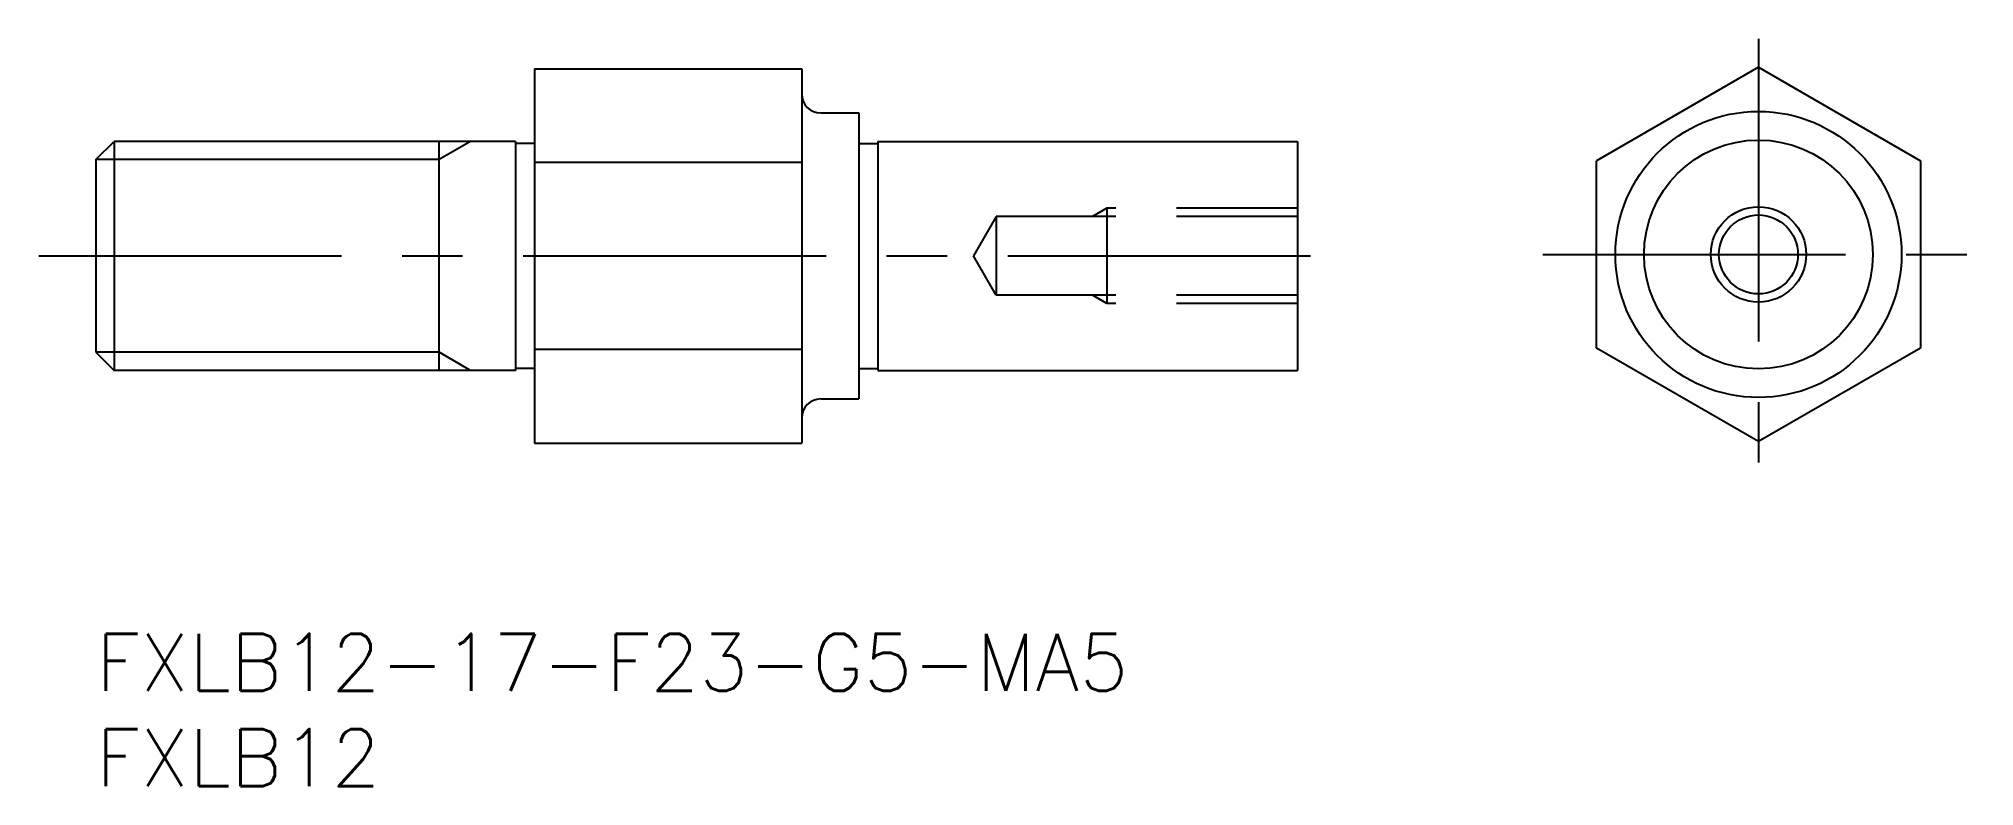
# Model space of a CAD drawing. Extents: x -3 to 98, y -8 to 31.
import ezdxf

# ---------------------------------------------------------------- set-up
doc = ezdxf.new("R2010")
doc.units = 0
doc.header["$LTSCALE"] = 0.5
doc.linetypes.add('CENTER', pattern=[50.8, 31.75, -6.35, 6.35, -6.35])
doc.linetypes.add('DASHED', pattern=[19.05, 12.7, -6.35])
for name, color, linetype in [('MSM_CENTER', 1, 'CENTER'), ('MSM_CONTINUOUS', 7, 'CONTINUOUS'), ('MSM_DASHED', 4, 'DASHED'), ('MSM_NARROW', 5, 'CONTINUOUS'), ('MSM_PART_NUMBER', 7, 'CONTINUOUS')]:
    doc.layers.add(name, color=color, linetype=linetype)
doc.styles.get("Standard").update_dxf_attribs({"font": 'txt.shx', "height": 3, "bigfont": 'bigfont.shx'})

# ---------------------------------------------------------------- blocks, each defined once
blk = doc.blocks.new('*U14')
at = {"layer": 'MSM_PART_NUMBER'}
blk.add_text('FXLB12', height=3, dxfattribs=at).set_placement((0, -8))
blk = doc.blocks.new('*U15')
at = {"layer": 'MSM_PART_NUMBER'}
blk.add_text('FXLB12-17-F23-G5-MA5', height=3, dxfattribs=at).set_placement((0, -3))

msp = doc.modelspace()

# ---------------------------------------------------------------- linework, layer by layer
at = {"layer": 'MSM_CENTER'}
for p, q in [((87.16, 31.2), (87.16, 8.58)), ((-3, 19.81), (65.54, 19.81)), ((75.85, 19.89), (98.47, 19.89))]:
    msp.add_line(p, q, dxfattribs=at)
at = {"layer": 'MSM_CONTINUOUS'}
for p, q in [((23, 29.63), (23, 10)), ((23, 29.63), (37, 29.63)), ((37, 29.63), (37, 10)), ((87.16, 29.71), (78.66, 24.8)), ((87.16, 29.71), (95.66, 24.8)), ((38, 27.31), (40, 27.31)), ((40, 27.31), (40, 12.31)), ((0, 24.87), (0.95, 25.81)), ((0.95, 25.81), (0.95, 13.81)), ((22, 25.81), (0.95, 25.81)), ((18, 13.81), (18, 25.81)), ((22, 25.81), (22, 13.81)), ((23, 25.71), (22, 25.71)), ((40, 25.71), (41, 25.71)), ((41, 25.81), (63, 25.81)), ((41, 25.81), (41, 13.81)), ((63, 25.81), (63, 13.81)), ((0, 24.87), (0, 14.76)), ((37, 24.72), (23, 24.72)), ((78.66, 14.98), (78.66, 24.8)), ((95.66, 24.8), (95.66, 14.98)), ((0, 14.76), (0.95, 13.81)), ((37, 14.91), (23, 14.91)), ((87.16, 10.08), (78.66, 14.98)), ((95.66, 14.98), (87.16, 10.08)), ((22, 13.81), (0.95, 13.81)), ((23, 13.91), (22, 13.91)), ((40, 13.91), (41, 13.91)), ((41, 13.81), (63, 13.81)), ((38, 12.31), (40, 12.31)), ((23, 10), (37, 10))]:
    msp.add_line(p, q, dxfattribs=at)
for radius in [7.5, 6, 2.07]:
    msp.add_circle((87.16, 19.89), radius, dxfattribs=at)
for centre, start, end in [((38, 28.31), 180, 270), ((38, 11.31), 90, 180)]:
    msp.add_arc(centre, 1, start, end, dxfattribs=at)
at = {"layer": 'MSM_DASHED'}
for p, q in [((47.19, 21.88), (46, 19.81)), ((63, 21.88), (47.19, 21.88)), ((47.19, 21.88), (47.19, 17.75)), ((53, 22.31), (52.25, 21.88)), ((63, 22.31), (53, 22.31)), ((53, 22.31), (53, 17.31)), ((47.19, 17.75), (46, 19.81)), ((63, 17.75), (47.19, 17.75)), ((53, 17.31), (52.25, 17.75)), ((63, 17.31), (53, 17.31))]:
    msp.add_line(p, q, dxfattribs=at)
at = {"layer": 'MSM_NARROW'}
for p, q in [((19.64, 25.81), (18, 24.87)), ((18, 24.87), (0, 24.87)), ((18, 14.76), (0, 14.76)), ((19.64, 13.81), (18, 14.76))]:
    msp.add_line(p, q, dxfattribs=at)
msp.add_circle((87.16, 19.89), 2.5, dxfattribs=at)

# ---------------------------------------------------------------- block references
at = {"layer": 'MSM_CONTINUOUS'}
for name in ['*U15', '*U14']:
    msp.add_blockref(name, (0, 0), dxfattribs=at)

doc.saveas('drawing.dxf')
